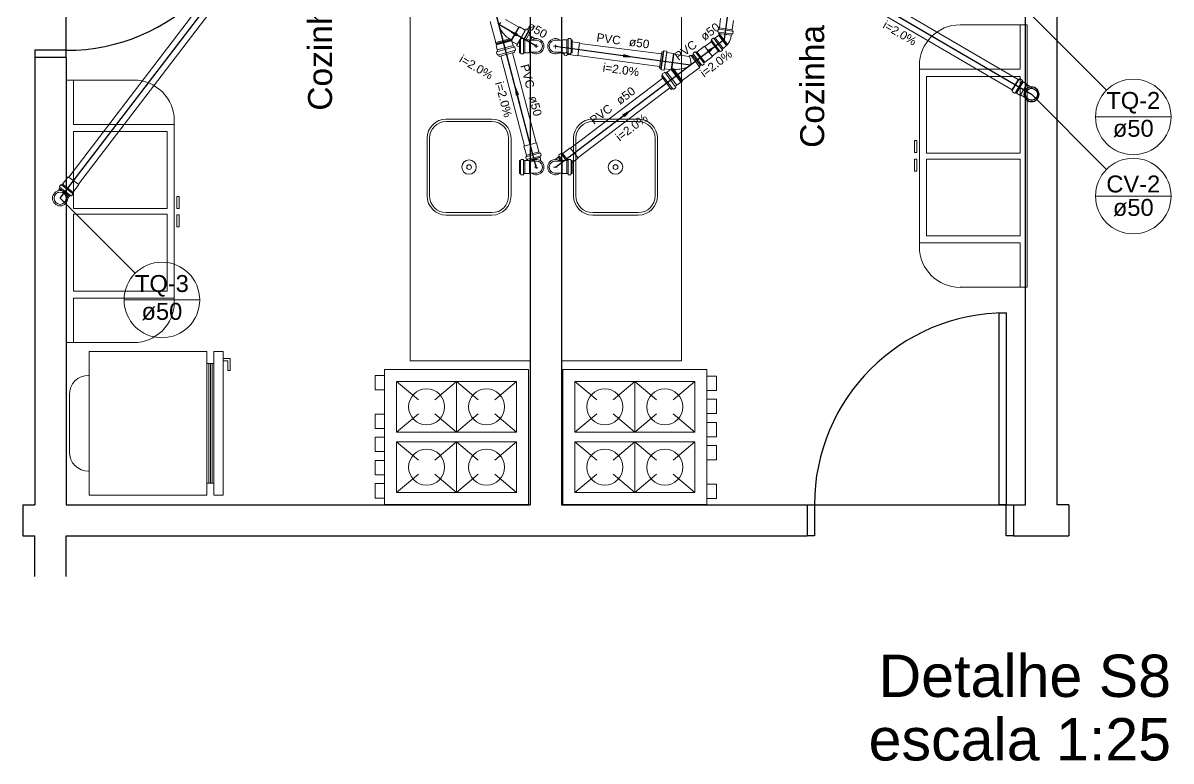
# Model space of a CAD drawing. Header units: inches. Extents: x -27 to 114, y -35 to 60.
# Drawn here: x 50.169 to 54.955, y -33.125 to -30.047 of the extents above; entities that cross this region are included whole.
import ezdxf

# ---------------------------------------------------------------- set-up
doc = ezdxf.new("R2010")
doc.units = ezdxf.units.IN
doc.header["$LTSCALE"] = 10
doc.header["$MEASUREMENT"] = 0
for name, color, linetype, lineweight in [('CV-Colunas', 6, 'Continuous', 30), ('CV-Indicação coluna', 5, 'Continuous', 20), ('CV-Seção tubo', 160, 'Continuous', 20), ('CV-Textos coluna', 7, 'Continuous', 20), ('CV-Tubos detalhe', 6, 'Continuous', 30), ('DI-Títulos', 7, 'Continuous', 30), ('Simbolos', 160, 'Continuous', 20), ('Simbolos_int', 5, 'Continuous', 5), ('TQ-Indicação coluna', 5, 'Continuous', 20), ('TQ-Sentido tubo', 8, 'Continuous', 20), ('TQ-Seção tubo', 160, 'Continuous', 20), ('TQ-Textos coluna', 7, 'Continuous', 20), ('TQ-Textos tubo', 7, 'Continuous', 20), ('TQ-Tubos detalhe', 6, 'Continuous', 30), ('xeixo', 3, 'Continuous', 20), ('xjanela-porta', 253, 'Continuous', 30), ('xmoveis', 253, 'Continuous', 20), ('xparede', 7, 'Continuous', 30), ('xpiso', 4, 'Continuous', 30), ('xtexto', 7, 'Continuous', 20)]:
    doc.layers.add(name, color=color, linetype=linetype, lineweight=lineweight)
doc.styles.add('Arial', font='arial.ttf')

# ---------------------------------------------------------------- blocks, each defined once
blk = doc.blocks.new('_Closed')
at = {"color": 0, "linetype": 'ByBlock', "lineweight": -2}
for p, q in [((-1, 0.166667), (0, 0)), ((-1, 0.166667), (-1, -0.166667)), ((0, 0), (-1, -0.166667)), ((0, 0), (-1, 0))]:
    blk.add_line(p, q, dxfattribs=at)

msp = doc.modelspace()

# ---------------------------------------------------------------- linework, layer by layer
at = {"layer": 'CV-Colunas', "linetype": 'Continuous'}
msp.add_circle((54.3736, -30.3446), 0.025, dxfattribs=at)
at = {"layer": 'CV-Indicação coluna'}
for p, q in [((54.3736, -30.3446), (54.6865, -30.6575)), ((54.6404, -30.7688), (54.9554, -30.7688))]:
    msp.add_line(p, q, dxfattribs=at)
msp.add_circle((54.7979, -30.7688), 0.1575, dxfattribs=at)
at = {"layer": 'CV-Seção tubo'}
for p, q in [((53.2323, -29.6473), (54.3176, -30.2828)), ((53.207, -29.6904), (54.2924, -30.326))]:
    msp.add_line(p, q, dxfattribs=at)
at = {"layer": 'CV-Tubos detalhe'}
msp.add_line((52.1154, -29.0222), (54.3736, -30.3446), dxfattribs=at)
at = {"layer": 'Simbolos'}
for p, q in [((52.1406, -30.1285), (52.1168, -30.0402)), ((52.2356, -30.0639), (52.181, -30.0325)), ((53.0721, -30.0676), (53.0774, -30.0289)), ((53.1261, -30.075), (53.1314, -30.0364)), ((52.2389, -30.063), (52.2054, -30.1212)), ((52.2389, -30.063), (52.2356, -30.0639)), ((52.2622, -30.0764), (52.2389, -30.063)), ((52.2411, -30.1168), (52.2659, -30.0736)), ((52.2576, -30.1168), (52.2763, -30.0845)), ((52.2658, -30.0734), (52.2639, -30.076)), ((52.265, -30.1168), (52.2818, -30.0877)), ((52.277, -30.0784), (52.2675, -30.0729)), ((52.2774, -30.0799), (52.2766, -30.0837)), ((52.2818, -30.0877), (52.277, -30.0851)), ((52.2919, -30.1048), (52.277, -30.0961)), ((52.3048, -30.1125), (52.2919, -30.1048)), ((53.0545, -30.1096), (53.0681, -30.0993)), ((53.0654, -30.0828), (53.0666, -30.0741)), ((53.066, -30.0839), (53.0689, -30.0851)), ((53.0675, -30.0733), (53.0703, -30.0734)), ((53.0681, -30.0993), (53.0686, -30.0996)), ((53.0689, -30.0904), (53.0695, -30.0861)), ((53.1229, -30.0978), (53.0689, -30.0904)), ((53.0698, -30.0987), (53.0709, -30.0906)), ((53.0714, -30.0725), (53.0721, -30.0678)), ((53.0721, -30.0678), (53.0721, -30.0676)), ((53.1194, -30.11), (53.121, -30.0975)), ((53.1229, -30.0978), (53.1235, -30.0936)), ((53.1275, -30.0924), (53.1244, -30.0927)), ((53.1254, -30.08), (53.126, -30.0753)), ((53.126, -30.0753), (53.1261, -30.075)), ((53.1289, -30.0817), (53.1262, -30.0811)), ((53.1283, -30.0915), (53.1295, -30.0828)), ((52.1406, -30.1285), (52.1389, -30.129)), ((52.1399, -30.1326), (52.1389, -30.129)), ((52.1416, -30.1324), (52.1399, -30.1326)), ((52.1409, -30.1383), (52.1425, -30.1355)), ((52.1463, -30.1586), (52.1409, -30.1383)), ((52.1425, -30.1355), (52.1416, -30.1324)), ((52.2027, -30.116), (52.1985, -30.113)), ((52.212, -30.1409), (52.2082, -30.1267)), ((52.2281, -30.1355), (52.2098, -30.1252)), ((52.2123, -30.1411), (52.212, -30.1409)), ((52.2138, -30.1466), (52.2123, -30.1411)), ((52.2183, -30.147), (52.2151, -30.1476)), ((52.2227, -30.1585), (52.2198, -30.1479)), ((52.2271, -30.1402), (52.2286, -30.1372)), ((52.2276, -30.1403), (52.2386, -30.1212)), ((52.2371, -30.1472), (52.2278, -30.1419)), ((52.2386, -30.1168), (52.2386, -30.1713)), ((52.2386, -30.1168), (52.2429, -30.1168)), ((52.2446, -30.1131), (52.2439, -30.1161)), ((52.2456, -30.1123), (52.2543, -30.1123)), ((52.2553, -30.1131), (52.2556, -30.1158)), ((52.2566, -30.1168), (52.2614, -30.1168)), ((52.2614, -30.1168), (52.2616, -30.1168)), ((52.2616, -30.1168), (52.2783, -30.1168)), ((52.2642, -30.1181), (52.2642, -30.1181)), ((52.2783, -30.1168), (52.2801, -30.1188)), ((52.2801, -30.1188), (52.3054, -30.1188)), ((52.4171, -30.1188), (52.3918, -30.1188)), ((52.4189, -30.1168), (52.4171, -30.1188)), ((52.4356, -30.1168), (52.4189, -30.1168)), ((52.4359, -30.1168), (52.4356, -30.1168)), ((52.4406, -30.1168), (52.4359, -30.1168)), ((52.4418, -30.1131), (52.4416, -30.1158)), ((52.4516, -30.1123), (52.4428, -30.1123)), ((52.4526, -30.1131), (52.4533, -30.1161)), ((52.4586, -30.1168), (52.4543, -30.1168)), ((52.4586, -30.1713), (52.4586, -30.1168)), ((52.4586, -30.1262), (52.4891, -30.1304)), ((52.979, -30.1668), (53.0101, -30.1433)), ((53.0364, -30.1233), (53.0398, -30.1208)), ((53.0693, -30.1668), (53.0364, -30.1233)), ((53.0389, -30.1167), (53.0401, -30.1196)), ((53.0393, -30.1155), (53.0462, -30.1102)), ((53.0475, -30.1102), (53.0494, -30.1123)), ((53.0508, -30.1125), (53.0545, -30.1096)), ((53.0837, -30.1559), (53.0874, -30.153)), ((53.0874, -30.153), (53.101, -30.1428)), ((53.101, -30.1428), (53.1012, -30.1401)), ((53.1012, -30.1401), (53.1032, -30.1386)), ((53.1032, -30.1386), (53.1043, -30.1397)), ((53.1043, -30.1397), (53.1065, -30.138)), ((53.1058, -30.1367), (53.1065, -30.138)), ((52.1459, -30.1791), (52.143, -30.1685)), ((52.1439, -30.167), (52.147, -30.1659)), ((52.1461, -30.1589), (52.1463, -30.1586)), ((52.1476, -30.1644), (52.1461, -30.1589)), ((52.1472, -30.1801), (52.1511, -30.1801)), ((52.1535, -30.1864), (52.1521, -30.1811)), ((52.1535, -30.1864), (52.2197, -30.1686)), ((52.2197, -30.1686), (52.2183, -30.1633)), ((52.222, -30.16), (52.2187, -30.1619)), ((52.2386, -30.1713), (52.2429, -30.1713)), ((52.2446, -30.1751), (52.2439, -30.1721)), ((52.2456, -30.1758), (52.2544, -30.1758)), ((52.2553, -30.1751), (52.2556, -30.1723)), ((52.2566, -30.1713), (52.2613, -30.1713)), ((52.2613, -30.1713), (52.2616, -30.1713)), ((52.2616, -30.1713), (52.2783, -30.1713)), ((52.2783, -30.1713), (52.2801, -30.1693)), ((52.2801, -30.1693), (52.3054, -30.1693)), ((52.4043, -30.1717), (52.4191, -30.174)), ((52.4189, -30.1713), (52.4171, -30.1693)), ((52.4356, -30.1713), (52.4189, -30.1713)), ((52.4203, -30.1759), (52.4209, -30.1713)), ((52.4203, -30.1759), (52.4245, -30.1765)), ((52.4257, -30.1805), (52.4254, -30.1774)), ((52.4266, -30.1813), (52.4353, -30.1825)), ((52.4359, -30.1713), (52.4356, -30.1713)), ((52.4406, -30.1713), (52.4359, -30.1713)), ((52.4364, -30.1819), (52.437, -30.1792)), ((52.4381, -30.1784), (52.4428, -30.179)), ((52.4419, -30.1751), (52.4416, -30.1723)), ((52.4428, -30.179), (52.4431, -30.1791)), ((52.4516, -30.1758), (52.4429, -30.1758)), ((52.4431, -30.1791), (52.4817, -30.1844)), ((52.4526, -30.1751), (52.4534, -30.1721)), ((52.4586, -30.1713), (52.4543, -30.1713)), ((52.8219, -30.2351), (52.8317, -30.1674)), ((52.8282, -30.236), (52.838, -30.1683)), ((52.8317, -30.1674), (52.8371, -30.1683)), ((52.84, -30.164), (52.8383, -30.1675)), ((52.8412, -30.1631), (52.8521, -30.1646)), ((52.8416, -30.2423), (52.8529, -30.1662)), ((52.8531, -30.1661), (52.853, -30.1692)), ((52.8541, -30.1707), (52.8806, -30.1745)), ((52.8806, -30.1745), (52.8709, -30.241)), ((52.8806, -30.1745), (52.8827, -30.1773)), ((52.8827, -30.1773), (52.945, -30.1865)), ((52.9463, -30.1861), (52.9527, -30.1813)), ((52.9907, -30.2322), (52.9527, -30.1813)), ((52.9606, -30.1807), (52.9553, -30.1847)), ((52.9606, -30.1807), (52.964, -30.1781)), ((52.9935, -30.2242), (52.9606, -30.1807)), ((52.9632, -30.1741), (52.9644, -30.1769)), ((52.9635, -30.1729), (52.9705, -30.1676)), ((52.9717, -30.1676), (52.9736, -30.1696)), ((52.975, -30.1698), (52.9788, -30.167)), ((52.9788, -30.167), (52.979, -30.1668)), ((53.0119, -30.2103), (53.043, -30.1867)), ((53.0693, -30.1668), (53.0727, -30.1642)), ((53.0764, -30.1662), (53.074, -30.1642)), ((53.0776, -30.1661), (53.0846, -30.1609)), ((53.0849, -30.1597), (53.0835, -30.1573)), ((52.8219, -30.2351), (52.8272, -30.2359)), ((52.8286, -30.2407), (52.8283, -30.2369)), ((52.8297, -30.2418), (52.8406, -30.2434)), ((52.8421, -30.2425), (52.8428, -30.2392)), ((52.8442, -30.2382), (52.865, -30.2414)), ((52.8535, -30.2524), (52.8654, -30.2436)), ((52.8763, -30.2386), (52.8814, -30.2388)), ((52.9173, -30.2869), (52.9907, -30.2322)), ((52.9935, -30.2242), (52.9878, -30.2284)), ((52.9935, -30.2242), (52.9969, -30.2216)), ((53.0006, -30.2235), (52.9982, -30.2216)), ((53.0018, -30.2235), (53.0088, -30.2182)), ((53.0092, -30.217), (53.0077, -30.2147)), ((53.0079, -30.2133), (53.0117, -30.2104)), ((53.0117, -30.2104), (53.0119, -30.2103)), ((52.8303, -30.2694), (52.8347, -30.2661)), ((52.8712, -30.3243), (52.8303, -30.2694)), ((52.8339, -30.2611), (52.8353, -30.2647)), ((52.8343, -30.2596), (52.8431, -30.253)), ((52.8448, -30.2533), (52.847, -30.2557)), ((52.8486, -30.2558), (52.8532, -30.2524)), ((52.8532, -30.2524), (52.8535, -30.2524)), ((52.8942, -30.3069), (52.911, -30.2944)), ((52.911, -30.2944), (52.9115, -30.2912)), ((52.9115, -30.2912), (52.9141, -30.2893)), ((52.9141, -30.2893), (52.9153, -30.2906)), ((52.9153, -30.2906), (52.9183, -30.2883)), ((52.9173, -30.2869), (52.9183, -30.2883)), ((54.2912, -30.3279), (54.3188, -30.2809)), ((54.3188, -30.2809), (54.3211, -30.2823)), ((54.3245, -30.2799), (54.3224, -30.2821)), ((54.3258, -30.2798), (54.3353, -30.2853)), ((54.3358, -30.2865), (54.3346, -30.289)), ((54.3349, -30.2904), (54.3384, -30.2924)), ((54.3384, -30.2924), (54.3386, -30.2925)), ((54.3386, -30.2925), (54.3531, -30.301)), ((52.8712, -30.3243), (52.8757, -30.321)), ((52.8802, -30.3233), (52.8771, -30.3209)), ((52.8818, -30.3233), (52.8906, -30.3168)), ((52.8908, -30.315), (52.8891, -30.3123)), ((52.8895, -30.3107), (52.8941, -30.3073)), ((52.8941, -30.3073), (52.8942, -30.3069)), ((54.2912, -30.3279), (54.2936, -30.3293)), ((54.2932, -30.3334), (54.2941, -30.3305)), ((54.2937, -30.3346), (54.3032, -30.3401)), ((54.3044, -30.34), (54.306, -30.3377)), ((54.3074, -30.3374), (54.3109, -30.3394)), ((54.3109, -30.3394), (54.3111, -30.3395)), ((54.3111, -30.3395), (54.3255, -30.348)), ((54.3255, -30.348), (54.3283, -30.3473)), ((54.3442, -30.3566), (54.3283, -30.3473)), ((54.3531, -30.301), (54.3538, -30.3037)), ((54.3698, -30.3131), (54.3538, -30.3037)), ((52.2674, -30.5982), (52.2575, -30.5604)), ((52.3201, -30.5844), (52.3103, -30.5466)), ((52.3202, -30.5846), (52.3201, -30.5844)), ((52.3214, -30.5892), (52.3202, -30.5846)), ((52.419, -30.5909), (52.4501, -30.5674)), ((52.2386, -30.6208), (52.2386, -30.6753)), ((52.2386, -30.6208), (52.2429, -30.6208)), ((52.2446, -30.6171), (52.2439, -30.6201)), ((52.2456, -30.6163), (52.2544, -30.6163)), ((52.2554, -30.6171), (52.2556, -30.6198)), ((52.2566, -30.6208), (52.2614, -30.6208)), ((52.2614, -30.6208), (52.2616, -30.6208)), ((52.2616, -30.6208), (52.2784, -30.6208)), ((52.2671, -30.6148), (52.2649, -30.6063)), ((52.2654, -30.6052), (52.2679, -30.6042)), ((52.2675, -30.5984), (52.2674, -30.5982)), ((52.2687, -30.603), (52.2675, -30.5984)), ((52.2681, -30.6156), (52.2712, -30.6155)), ((52.2732, -30.6204), (52.2721, -30.6163)), ((52.3259, -30.6066), (52.2732, -30.6204)), ((52.2784, -30.6208), (52.2801, -30.6228)), ((52.2801, -30.6228), (52.3054, -30.6228)), ((52.3253, -30.5895), (52.3226, -30.5899)), ((52.3245, -30.6084), (52.3245, -30.607)), ((52.3282, -30.623), (52.3245, -30.6084)), ((52.3259, -30.6066), (52.3249, -30.6025)), ((52.3281, -30.5999), (52.3253, -30.6014)), ((52.3285, -30.5987), (52.3263, -30.5903)), ((52.4171, -30.6228), (52.3919, -30.6228)), ((52.4006, -30.6048), (52.404, -30.6022)), ((52.4031, -30.5982), (52.4044, -30.601)), ((52.4035, -30.597), (52.4105, -30.5917)), ((52.4117, -30.5917), (52.4136, -30.5937)), ((52.415, -30.5939), (52.4188, -30.5911)), ((52.4189, -30.6208), (52.4171, -30.6228)), ((52.4188, -30.5911), (52.419, -30.5909)), ((52.4356, -30.6208), (52.4189, -30.6208)), ((52.4358, -30.6208), (52.4356, -30.6208)), ((52.4406, -30.6208), (52.4358, -30.6208)), ((52.4419, -30.6171), (52.4416, -30.6198)), ((52.4516, -30.6163), (52.4428, -30.6163)), ((52.4526, -30.6171), (52.4534, -30.6201)), ((52.4586, -30.6208), (52.4543, -30.6208)), ((52.4586, -30.6292), (52.483, -30.6108)), ((52.4586, -30.6208), (52.4586, -30.6753)), ((52.2386, -30.6753), (52.2429, -30.6753)), ((52.2446, -30.6791), (52.2439, -30.6761)), ((52.2456, -30.6798), (52.2544, -30.6798)), ((52.2554, -30.6791), (52.2556, -30.6763)), ((52.2566, -30.6753), (52.2614, -30.6753)), ((52.2614, -30.6753), (52.2616, -30.6753)), ((52.2616, -30.6753), (52.2783, -30.6753)), ((52.2783, -30.6753), (52.2801, -30.6733)), ((52.2801, -30.6733), (52.3054, -30.6733)), ((52.4171, -30.6733), (52.3919, -30.6733)), ((52.4188, -30.6753), (52.4171, -30.6733)), ((52.4356, -30.6753), (52.4188, -30.6753)), ((52.4359, -30.6753), (52.4356, -30.6753)), ((52.4406, -30.6753), (52.4359, -30.6753)), ((52.4418, -30.6791), (52.4416, -30.6763)), ((52.4516, -30.6798), (52.4429, -30.6798)), ((52.4526, -30.6791), (52.4533, -30.6761)), ((52.4586, -30.6753), (52.4544, -30.6753)), ((50.3207, -30.729), (50.3261, -30.7221)), ((50.3207, -30.7303), (50.3227, -30.7327)), ((50.3273, -30.7217), (50.3296, -30.7232)), ((50.331, -30.723), (50.3339, -30.7192)), ((50.3339, -30.7192), (50.334, -30.719)), ((50.334, -30.719), (50.3577, -30.688)), ((50.3773, -30.7521), (50.401, -30.7211)), ((50.3219, -30.7387), (50.3153, -30.7474)), ((50.3201, -30.7373), (50.3227, -30.7339)), ((50.3634, -30.7704), (50.3201, -30.7373)), ((50.362, -30.7693), (50.3554, -30.778)), ((50.3634, -30.7704), (50.366, -30.767)), ((50.37, -30.7679), (50.3672, -30.7667)), ((50.3712, -30.7676), (50.3765, -30.7606)), ((50.3743, -30.7561), (50.3772, -30.7523)), ((50.3765, -30.7594), (50.3745, -30.7575))]:
    msp.add_line(p, q, dxfattribs=at)
msp.add_circle((54.3736, -30.3446), 0.0318, dxfattribs=at)
for centre, radius, start, end in [((52.1632, -30.0567), 0.00913, 158.055, 192.961), ((52.2161, -30.0445), 0.0634, 192.961, 212.532), ((52.2302, -30.1018), 0.0896, 141.195, 147.194), ((52.2787, -30.0047), 0.1375, 212.532, 222.425), ((52.3648, -29.8927), 0.2777, 227.535, 232.671), ((52.263, -30.0754), 0.00125, 240.043, 325.043), ((52.2668, -30.0742), 0.00125, 60.0428, 145.043), ((52.2777, -30.0839), 0.00125, 165.043, 240.043), ((52.2763, -30.0796), 0.00125, 345.043, 60.0423), ((53.0664, -30.0829), 0.001, 172.147, 247.148), ((53.0676, -30.0743), 0.001, 87.1475, 172.147), ((53.0687, -30.0985), 0.001, 262.147, 352.147), ((53.0685, -30.086), 0.001, 352.147, 67.1475), ((53.0704, -30.0724), 0.001, 267.147, 352.147), ((53.1245, -30.0937), 0.001, 97.1475, 172.147), ((53.1264, -30.0801), 0.001, 172.147, 257.147), ((53.1274, -30.0913), 0.001, 277.147, 352.147), ((53.1286, -30.0827), 0.001, 352.147, 77.1475), ((52.3648, -29.8927), 0.2777, 233.721, 234.493), ((52.3696, -29.981), 0.216, 219.633, 221.865), ((52.2094, -30.1263), 0.00125, 60.0423, 195.043), ((52.215, -30.1463), 0.00125, 195.043, 280.043), ((52.2186, -30.1482), 0.00125, 15.0427, 100.043), ((52.2283, -30.1409), 0.00125, 155.043, 240.042), ((52.2274, -30.1368), 0.00125, 335.043, 60.0428), ((52.2429, -30.1158), 0.001, 270.0005, 345.0005), ((52.2456, -30.1133), 0.001, 90.0005, 165.0005), ((52.2543, -30.1133), 0.001, 5.0009, 90.0005), ((52.2566, -30.1158), 0.001, 185.0005, 270.0005), ((52.3086, -30.1441), 0.0255, 262.8275, 97.1745), ((52.3886, -30.1441), 0.0255, 82.8273, 277.1743), ((52.4406, -30.1158), 0.001, 270.0003, 355.0005), ((52.4428, -30.1133), 0.001, 90.0003, 175.0003), ((52.4516, -30.1133), 0.001, 15.0005, 90.0003), ((52.4543, -30.1158), 0.001, 195.0003, 270.0003), ((53.0399, -30.1163), 0.001, 127.147, 202.147), ((53.0392, -30.12), 0.001, 307.147, 22.1475), ((53.0468, -30.111), 0.001, 42.1475, 127.147), ((53.0501, -30.1117), 0.001, 222.147, 307.147), ((53.0843, -30.1567), 0.001, 127.147, 212.147), ((53.0726, -30.1032), 0.0473, 314.75, 351.703), ((52.1442, -30.1682), 0.00125, 110.043, 195.043), ((52.1471, -30.1788), 0.00125, 195.043, 270.043), ((52.1464, -30.1647), 0.00125, 290.043, 15.0427), ((52.1509, -30.1814), 0.00125, 15.0427, 90.0425), ((52.2195, -30.163), 0.00125, 120.043, 195.043), ((52.2215, -30.1588), 0.00125, 300.043, 15.0427), ((52.2429, -30.1723), 0.001, 15.0009, 90.0005), ((52.2456, -30.1748), 0.001, 195.0005, 270.0005), ((52.2544, -30.1748), 0.001, 270.0005, 355.0009), ((52.2566, -30.1723), 0.001, 90.0005, 175.0005), ((52.4244, -30.1775), 0.001, 7.1622, 82.1622), ((52.4267, -30.1804), 0.001, 187.162, 262.162), ((52.4354, -30.1816), 0.001, 262.162, 347.162), ((52.438, -30.1794), 0.001, 82.1622, 167.162), ((52.4406, -30.1723), 0.001, 5.0005, 90.0003), ((52.4428, -30.1748), 0.001, 185.0003, 270.0003), ((52.4516, -30.1748), 0.001, 270.0003, 345.0005), ((52.4544, -30.1723), 0.001, 90.0003, 165.0003), ((52.8373, -30.1669), 0.00125, 261.683, 336.683), ((52.841, -30.1645), 0.00125, 81.6829, 156.683), ((52.8519, -30.166), 0.00125, 356.683, 81.6829), ((52.8541, -30.1694), 0.00125, 176.683, 261.683), ((52.9453, -30.1847), 0.00187, 261.683, 306.683), ((52.9206, -30.204), 0.0315, 15.1238, 34.8738), ((52.8979, -30.2103), 0.0551, 0.5308, 15.1238), ((52.9641, -30.1737), 0.001, 127.136, 202.136), ((52.9634, -30.1773), 0.001, 307.136, 22.1357), ((52.9711, -30.1684), 0.001, 42.1357, 127.136), ((52.9744, -30.169), 0.001, 222.136, 307.136), ((53.0733, -30.165), 0.001, 52.1475, 127.147), ((53.077, -30.1653), 0.001, 232.147, 307.147), ((53.084, -30.1601), 0.001, 307.147, 32.1475), ((52.8268, -30.2371), 0.00125, 6.6828, 81.6829), ((52.8299, -30.2407), 0.00125, 186.683, 261.683), ((52.8407, -30.2423), 0.00125, 261.683, 346.683), ((52.844, -30.2396), 0.00125, 81.6829, 166.683), ((52.8646, -30.2426), 0.00125, 306.683, 81.6829), ((52.8288, -30.0292), 0.216, 279.861, 282.092), ((52.8873, -29.9629), 0.2777, 267.232, 268.005), ((52.8873, -29.9629), 0.2777, 269.055, 274.191), ((52.8856, -30.1042), 0.1375, 279.3, 289.194), ((52.91, -30.1742), 0.0634, 289.194, 308.765), ((52.944, -30.2165), 0.00913, 308.765, 343.671), ((52.8634, -30.2104), 0.0896, 354.532, 0.5308), ((52.9975, -30.2224), 0.001, 52.1357, 127.136), ((53.0012, -30.2227), 0.001, 232.136, 307.136), ((53.0085, -30.2141), 0.001, 127.136, 212.136), ((53.0082, -30.2174), 0.001, 307.136, 32.1357), ((52.835, -30.2606), 0.00125, 126.683, 201.683), ((52.834, -30.2651), 0.00125, 306.683, 21.6828), ((52.8438, -30.254), 0.00125, 41.6828, 126.683), ((52.8478, -30.2548), 0.00125, 221.683, 306.683), ((54.3216, -30.2814), 0.001, 239.6483, 314.6483), ((54.3253, -30.2806), 0.001, 59.6483, 134.6483), ((54.3355, -30.2895), 0.001, 154.6483, 239.6483), ((54.3348, -30.2862), 0.001, 334.6483, 59.6483), ((52.8764, -30.322), 0.00125, 51.6828, 126.683), ((52.881, -30.3223), 0.00125, 231.683, 306.683), ((52.8902, -30.3117), 0.00125, 126.683, 211.683), ((52.8898, -30.3158), 0.00125, 306.683, 31.6828), ((54.2942, -30.3337), 0.001, 164.6483, 239.6483), ((54.2931, -30.3302), 0.001, 344.6483, 59.6483), ((54.3037, -30.3393), 0.001, 239.6483, 324.6483), ((54.3069, -30.3383), 0.001, 59.6483, 144.6483), ((52.2429, -30.6198), 0.001, 269.9972, 344.9972), ((52.2456, -30.6173), 0.001, 89.9972, 164.997), ((52.2544, -30.6173), 0.001, 4.9972, 89.9972), ((52.2566, -30.6198), 0.001, 184.997, 269.9972), ((52.2658, -30.6061), 0.001, 109.653, 194.653), ((52.2681, -30.6145), 0.001, 194.653, 269.653), ((52.2677, -30.6033), 0.001, 289.653, 14.6528), ((52.2712, -30.6166), 0.001, 14.6528, 89.6528), ((52.3086, -30.6481), 0.0255, 262.8232, 97.1702), ((52.3224, -30.589), 0.001, 194.653, 279.653), ((52.3258, -30.6023), 0.001, 119.653, 194.653), ((52.3253, -30.5905), 0.001, 14.6528, 99.6528), ((52.3276, -30.599), 0.001, 299.653, 14.6528), ((52.3886, -30.6481), 0.0255, 82.8261, 277.173), ((52.4041, -30.5978), 0.001, 127.136, 202.136), ((52.4034, -30.6014), 0.001, 307.136, 22.1357), ((52.4111, -30.5925), 0.001, 42.1357, 127.136), ((52.4144, -30.5931), 0.001, 222.136, 307.136), ((52.4406, -30.6198), 0.001, 270, 355), ((52.4429, -30.6173), 0.001, 89.9997, 175), ((52.4516, -30.6173), 0.001, 14.9998, 89.9997), ((52.4544, -30.6198), 0.001, 195, 270), ((52.2428, -30.6763), 0.001, 14.9972, 89.9972), ((52.2456, -30.6788), 0.001, 194.997, 269.9972), ((52.2544, -30.6788), 0.001, 269.9972, 354.9972), ((52.2566, -30.6763), 0.001, 89.9972, 174.997), ((52.4406, -30.6763), 0.001, 5, 89.9997), ((52.4428, -30.6788), 0.001, 185, 270), ((52.4516, -30.6788), 0.001, 270, 345), ((52.4544, -30.6763), 0.001, 89.9997, 165), ((50.3215, -30.7296), 0.001, 142.623, 217.623), ((50.3269, -30.7227), 0.001, 57.6235, 142.623), ((50.3302, -30.7224), 0.001, 237.623, 322.624), ((50.3219, -30.7333), 0.001, 322.624, 37.6235), ((50.3668, -30.7676), 0.001, 67.6235, 142.623), ((50.3704, -30.767), 0.001, 247.623, 322.624), ((50.3751, -30.7567), 0.001, 142.623, 227.624), ((50.3757, -30.76), 0.001, 322.624, 47.6235)]:
    msp.add_arc(centre, radius, start, end, dxfattribs=at)
at = {"layer": 'Simbolos_int'}
for p, q in [((52.2038, -30.119), (52.2356, -30.0639)), ((52.2403, -30.1168), (52.2631, -30.0769)), ((52.2556, -30.1156), (52.2763, -30.0796)), ((52.2836, -30.1188), (52.2919, -30.1048)), ((53.1236, -30.0929), (53.0696, -30.0854)), ((53.1012, -30.1401), (53.0698, -30.0987)), ((53.1032, -30.1386), (53.0701, -30.095)), ((53.1058, -30.1367), (53.0709, -30.0906)), ((53.0709, -30.0906), (53.121, -30.0975)), ((53.1253, -30.0807), (53.0713, -30.0733)), ((53.126, -30.0753), (53.0721, -30.0678)), ((52.1389, -30.129), (52.1988, -30.1129)), ((52.1399, -30.1326), (52.2026, -30.1157)), ((52.2053, -30.121), (52.1409, -30.1383)), ((52.2038, -30.119), (52.1425, -30.1355)), ((52.212, -30.1409), (52.1463, -30.1586)), ((52.148, -30.1656), (52.2141, -30.1479)), ((52.2291, -30.1363), (52.2386, -30.1198)), ((52.2436, -30.1168), (52.2436, -30.1713)), ((52.2559, -30.1168), (52.2559, -30.1713)), ((52.2613, -30.1713), (52.2614, -30.1168)), ((52.2801, -30.1693), (52.2801, -30.1188)), ((52.3086, -30.1441), (52.3013, -30.1441)), ((52.3086, -30.1441), (52.3086, -30.1351)), ((52.3086, -30.1441), (52.3086, -30.1503)), ((52.3086, -30.1441), (52.3161, -30.1441)), ((52.3886, -30.1441), (52.3811, -30.1441)), ((52.3886, -30.1441), (52.3886, -30.1378)), ((52.3886, -30.1441), (52.3886, -30.1531)), ((52.3886, -30.1441), (52.3959, -30.1441)), ((52.4171, -30.1188), (52.4171, -30.1693)), ((52.4359, -30.1168), (52.4359, -30.1713)), ((52.4414, -30.1713), (52.4414, -30.1168)), ((52.4536, -30.1713), (52.4536, -30.1168)), ((52.4817, -30.1844), (52.4891, -30.1304)), ((53.043, -30.1867), (53.0101, -30.1433)), ((53.0733, -30.1638), (53.0404, -30.1203)), ((53.0829, -30.1565), (53.05, -30.1131)), ((53.0874, -30.153), (53.0545, -30.1096)), ((52.1519, -30.1801), (52.218, -30.1623)), ((52.3918, -30.1694), (52.4171, -30.1693)), ((52.4195, -30.1713), (52.4191, -30.174)), ((52.4252, -30.1766), (52.426, -30.1713)), ((52.4374, -30.1783), (52.4383, -30.1713)), ((52.4428, -30.179), (52.4432, -30.1758)), ((52.8299, -30.2407), (52.841, -30.1645)), ((52.8429, -30.2382), (52.853, -30.1705)), ((52.8735, -30.2403), (52.8827, -30.1773)), ((52.9975, -30.2211), (52.9646, -30.1777)), ((53.0073, -30.2137), (52.9744, -30.1703)), ((53.0117, -30.2104), (52.9788, -30.167)), ((52.8711, -30.2409), (52.911, -30.2944)), ((52.8735, -30.2403), (52.9115, -30.2912)), ((52.9153, -30.2906), (52.8765, -30.2384)), ((52.9183, -30.2883), (52.8813, -30.2386)), ((52.8765, -30.3204), (52.8355, -30.2655)), ((52.8885, -30.3115), (52.8476, -30.2565)), ((52.8535, -30.2524), (52.8942, -30.3069)), ((54.2936, -30.3293), (54.3211, -30.2823)), ((54.3074, -30.3374), (54.3349, -30.2904)), ((54.3111, -30.3395), (54.3386, -30.2925)), ((54.3283, -30.3473), (54.3538, -30.3037)), ((52.3103, -30.5466), (52.2575, -30.5604)), ((52.3202, -30.5846), (52.2675, -30.5984)), ((52.483, -30.6108), (52.4501, -30.5674)), ((52.2436, -30.6208), (52.2436, -30.6753)), ((52.2559, -30.6208), (52.2559, -30.6753)), ((52.2614, -30.6753), (52.2614, -30.6208)), ((52.3216, -30.5899), (52.2689, -30.6037)), ((52.3247, -30.6018), (52.272, -30.6156)), ((52.2774, -30.6208), (52.3245, -30.6084)), ((52.2801, -30.6733), (52.2801, -30.6228)), ((52.3887, -30.6163), (52.4006, -30.6071)), ((52.4143, -30.6228), (52.4006, -30.6048)), ((52.4006, -30.6071), (52.4017, -30.6062)), ((52.4125, -30.6228), (52.4006, -30.6071)), ((52.419, -30.6208), (52.4046, -30.6018)), ((52.4344, -30.6208), (52.4144, -30.5944)), ((52.4171, -30.6733), (52.4171, -30.6228)), ((52.4412, -30.6207), (52.4188, -30.5911)), ((52.4359, -30.6753), (52.4358, -30.6208)), ((52.4413, -30.6208), (52.4414, -30.6753)), ((52.4536, -30.6208), (52.4536, -30.6753)), ((52.3086, -30.6481), (52.3013, -30.6481)), ((52.3086, -30.6481), (52.3086, -30.6391)), ((52.3086, -30.6481), (52.3086, -30.6543)), ((52.3086, -30.6481), (52.3151, -30.6519)), ((52.3886, -30.6481), (52.3811, -30.6481)), ((52.3886, -30.6481), (52.3958, -30.6481)), ((50.3739, -30.7567), (50.3305, -30.7236)), ((50.3772, -30.7523), (50.3339, -30.7192)), ((50.401, -30.7211), (50.3577, -30.688)), ((50.3664, -30.7664), (50.3231, -30.7333))]:
    msp.add_line(p, q, dxfattribs=at)
msp.add_circle((54.3736, -30.3446), 0.0255, dxfattribs=at)
for centre, start, end in [((52.3086, -30.1441), 232.8615, 127.1405), ((52.3886, -30.1441), 52.8612, 307.1403), ((52.3086, -30.6481), 232.8572, 127.1363), ((52.3886, -30.6481), 52.8604, 307.139)]:
    msp.add_arc(centre, 0.0318, start, end, dxfattribs=at)
at = {"layer": 'TQ-Indicação coluna'}
for p, q in [((54.3736, -30.0146), (54.6865, -30.3275)), ((54.6404, -30.4388), (54.9554, -30.4388)), ((50.3236, -30.7781), (50.6365, -31.091)), ((50.5904, -31.2023), (50.9054, -31.2023))]:
    msp.add_line(p, q, dxfattribs=at)
for centre, radius in [((54.7979, -30.4388), 0.1575), ((50.3236, -30.7781), 0.0318), ((50.3236, -30.7781), 0.0255), ((50.7479, -31.2023), 0.1575)]:
    msp.add_circle(centre, radius, dxfattribs=at)
at = {"layer": 'TQ-Sentido tubo'}
for points in [[(52.2277, -30.0967), (52.2613, -30.1164)], [(52.6737, -30.1833), (52.6352, -30.178)], [(53.0253, -30.1659), (52.9943, -30.1894)], [(52.2299, -30.3471), (52.2397, -30.3847)], [(52.6731, -30.4327), (52.6421, -30.4561)]]:
    msp.add_lwpolyline(points, dxfattribs=at)
at = {"layer": 'TQ-Seção tubo'}
for p, q in [((50.3597, -30.6896), (53.331, -26.8001)), ((50.3995, -30.7199), (53.3939, -26.8001)), ((52.4888, -30.1326), (52.8305, -30.1754)), ((53.0114, -30.1451), (53.0378, -30.1251)), ((52.2597, -30.5599), (52.1615, -30.1843)), ((52.3081, -30.5472), (52.2098, -30.1713)), ((52.482, -30.1822), (52.8228, -30.2291)), ((53.0416, -30.1849), (53.0679, -30.165)), ((52.4514, -30.5692), (52.8364, -30.2776)), ((52.4816, -30.609), (52.8663, -30.3177))]:
    msp.add_line(p, q, dxfattribs=at)
at = {"layer": 'TQ-Tubos detalhe'}
for p, q in [((50.3236, -30.7781), (53.5916, -26.5001)), ((53.0931, -30.1146), (53.5916, -26.5001)), ((52.153, -30.053), (51.9551, -29.2961)), ((52.3086, -30.6481), (52.153, -30.053)), ((52.3086, -30.1441), (52.153, -30.053)), ((52.3886, -30.1441), (52.9518, -30.2216)), ((52.9518, -30.2216), (53.0931, -30.1146)), ((52.3886, -30.6481), (52.9518, -30.2216))]:
    msp.add_line(p, q, dxfattribs=at)
at = {"layer": 'xeixo'}
for p, q in [((50.3236, -30.7776), (53.5916, -26.5001)), ((53.5916, -26.5001), (53.0931, -30.1146)), ((54.3736, -30.3446), (52.1151, -29.0221)), ((51.9551, -29.2961), (52.3086, -30.6481)), ((52.1531, -30.0531), (52.3086, -30.1441)), ((52.3886, -30.6481), (53.0931, -30.1146)), ((52.3886, -30.1441), (52.9516, -30.2216))]:
    msp.add_line(p, q, dxfattribs=at)
at = {"layer": 'xeixo', "color": 6}
msp.add_circle((54.3736, -30.3446), 0.0305, dxfattribs=at)
at = {"layer": 'xjanela-porta'}
msp.add_line((50.3486, -30.1911), (50.3486, -30.1611), dxfattribs=at)
for points in [[(50.3486, -30.1911), (50.3486, -30.1611), (50.2186, -30.1611), (50.2186, -30.1911)], [(53.4386, -32.0561), (53.4686, -32.0561), (53.4686, -32.1861), (53.4386, -32.1861)], [(54.2986, -32.1861), (54.2686, -32.1861), (54.2686, -32.0561), (54.2986, -32.0561)]]:
    msp.add_lwpolyline(points, dxfattribs=at)
msp.add_lwpolyline([(54.2686, -32.0561), (54.2386, -32.0561), (54.2386, -31.2561), (54.2686, -31.2561), (54.2686, -32.0561), (54.2686, -32.0561)], close=True, dxfattribs=at)
for centre, start, end in [((50.3486, -29.3611), 270, 0), ((54.2686, -32.0561), 90, 180)]:
    msp.add_arc(centre, 0.8, start, end, dxfattribs=at)
at = {"layer": 'xmoveis'}
for p, q in [((51.7836, -31.4561), (51.7836, -29.7226)), ((52.9136, -31.4561), (52.9136, -29.7226)), ((54.3261, -30.0546), (54.0761, -30.0546)), ((54.3561, -30.0546), (54.3261, -30.0546)), ((54.3261, -30.0546), (54.3261, -30.2396)), ((54.3561, -30.0546), (54.3561, -31.1491)), ((53.9061, -30.2396), (53.9061, -30.2246)), ((53.9061, -30.9646), (53.9061, -30.2396)), ((53.9061, -30.2396), (54.3261, -30.2396)), ((50.3496, -31.3796), (50.3496, -30.2851)), ((50.3796, -30.2851), (50.3496, -30.2851)), ((50.3796, -30.2851), (50.3796, -30.4701)), ((50.3796, -30.2851), (50.6296, -30.2851)), ((53.9361, -30.2696), (54.3261, -30.2696)), ((53.9361, -30.2696), (53.9361, -30.5896)), ((54.3261, -30.5896), (54.3261, -30.2696)), ((50.7996, -30.4701), (50.3796, -30.4701)), ((50.7996, -30.4701), (50.7996, -30.4551)), ((50.7996, -30.4701), (50.7996, -31.1946)), ((52.1236, -30.4481), (51.9336, -30.4481)), ((52.1236, -30.4581), (51.9336, -30.4581)), ((52.7341, -30.4481), (52.5441, -30.4481)), ((52.7341, -30.4581), (52.5441, -30.4581)), ((50.7696, -30.5001), (50.3796, -30.5001)), ((50.3796, -30.5001), (50.3796, -30.8201)), ((50.7696, -30.8201), (50.7696, -30.5001)), ((51.8536, -30.5281), (51.8536, -30.7681)), ((51.8636, -30.5281), (51.8636, -30.7681)), ((52.1936, -30.7681), (52.1936, -30.5281)), ((52.2036, -30.7681), (52.2036, -30.5281)), ((52.4641, -30.5281), (52.4641, -30.7681)), ((52.4741, -30.5281), (52.4741, -30.7681)), ((52.8041, -30.7681), (52.8041, -30.5281)), ((52.8141, -30.7681), (52.8141, -30.5281)), ((53.9361, -30.5896), (54.3261, -30.5896)), ((53.9361, -30.6146), (54.3261, -30.6146)), ((53.9361, -30.6146), (53.9361, -30.9341)), ((54.3261, -30.9341), (54.3261, -30.6146)), ((50.7696, -30.8201), (50.3796, -30.8201)), ((50.7696, -30.8446), (50.3796, -30.8446)), ((50.3796, -30.8446), (50.3796, -31.1651)), ((50.7696, -31.1651), (50.7696, -30.8446)), ((51.9336, -30.8381), (52.1236, -30.8381)), ((51.9336, -30.8481), (52.1236, -30.8481)), ((52.5441, -30.8381), (52.7341, -30.8381)), ((52.5441, -30.8481), (52.7341, -30.8481)), ((53.9061, -30.9646), (54.3261, -30.9646)), ((53.9061, -30.9646), (53.9061, -30.9796)), ((53.9361, -30.9341), (54.3261, -30.9341)), ((54.3261, -31.1491), (54.3261, -30.9646)), ((54.3261, -31.1491), (54.0761, -31.1491)), ((54.3261, -31.1491), (54.3561, -31.1491)), ((50.7696, -31.1651), (50.3796, -31.1651)), ((50.3796, -31.3796), (50.3796, -31.1946)), ((50.7996, -31.1946), (50.3796, -31.1946)), ((50.7996, -31.1946), (50.7996, -31.2101)), ((50.3496, -31.3796), (50.3796, -31.3796)), ((50.3796, -31.3796), (50.6296, -31.3796)), ((50.4451, -32.0166), (50.4451, -31.4166)), ((50.4451, -31.4166), (50.9351, -31.4166)), ((50.9351, -31.4166), (50.9351, -32.0166)), ((50.9651, -31.4166), (51.0031, -31.4166)), ((50.9651, -31.4166), (50.9651, -32.0166)), ((51.0031, -31.4166), (51.0031, -32.0166)), ((51.0031, -31.4466), (51.0331, -31.4466)), ((51.0331, -31.4466), (51.0331, -31.4966)), ((50.9351, -31.4666), (50.9651, -31.4666)), ((50.9431, -31.4666), (50.9431, -31.9666)), ((50.9501, -31.4666), (50.9501, -31.9666)), ((50.9571, -31.4666), (50.9571, -31.9666)), ((51.0231, -31.4566), (51.0031, -31.4566)), ((51.0231, -31.4966), (51.0231, -31.4566)), ((51.0331, -31.4966), (51.0231, -31.4966)), ((52.2766, -31.4921), (51.6766, -31.4921)), ((51.6766, -31.4921), (51.6766, -32.0556)), ((52.2836, -31.4561), (51.7836, -31.4561)), ((52.2766, -32.0556), (52.2766, -31.4921)), ((52.4136, -31.4561), (52.9136, -31.4561)), ((52.4196, -31.4921), (52.4196, -32.0556)), ((52.4196, -31.4921), (53.0196, -31.4921)), ((53.0196, -32.0556), (53.0196, -31.4921)), ((50.4421, -31.5166), (50.4451, -31.5166)), ((51.6366, -31.5171), (51.6366, -31.5771)), ((51.6766, -31.5171), (51.6366, -31.5171)), ((51.7266, -31.5421), (51.7266, -31.7536)), ((52.2266, -31.5421), (51.7266, -31.5421)), ((51.7266, -31.5421), (51.8171, -31.6186)), ((51.9766, -31.5421), (51.8861, -31.6186)), ((51.9766, -31.7536), (51.9766, -31.5421)), ((52.0671, -31.6186), (51.9766, -31.5421)), ((52.1361, -31.6186), (52.2266, -31.5421)), ((52.2266, -31.7536), (52.2266, -31.5421)), ((52.4696, -31.5421), (52.9696, -31.5421)), ((52.4696, -31.5421), (52.4696, -31.7536)), ((52.4696, -31.5421), (52.5606, -31.6186)), ((52.7196, -31.5421), (52.6291, -31.6186)), ((52.7196, -31.5421), (52.7196, -31.7536)), ((52.8106, -31.6186), (52.7196, -31.5421)), ((52.8791, -31.6186), (52.9696, -31.5421)), ((52.9696, -31.7536), (52.9696, -31.5421)), ((53.0196, -31.5196), (53.0596, -31.5196)), ((53.0596, -31.5796), (53.0596, -31.5196)), ((51.6766, -31.5771), (51.6366, -31.5771)), ((53.0196, -31.5796), (53.0596, -31.5796)), ((50.3621, -31.8366), (50.3621, -31.5966)), ((53.0196, -31.6161), (53.0596, -31.6161)), ((53.0596, -31.6761), (53.0596, -31.6161)), ((51.6766, -31.6781), (51.6366, -31.6781)), ((51.6366, -31.6781), (51.6366, -31.7381)), ((51.8171, -31.6771), (51.7266, -31.7536)), ((51.8861, -31.6771), (51.9766, -31.7536)), ((51.9766, -31.7536), (52.0671, -31.6771)), ((52.2266, -31.7536), (52.1361, -31.6771)), ((52.5606, -31.6771), (52.4696, -31.7536)), ((52.6291, -31.6771), (52.7196, -31.7536)), ((52.7196, -31.7536), (52.8106, -31.6771)), ((52.9696, -31.7536), (52.8791, -31.6771)), ((53.0196, -31.6761), (53.0596, -31.6761)), ((53.0196, -31.7131), (53.0596, -31.7131)), ((53.0596, -31.7731), (53.0596, -31.7131)), ((51.6766, -31.7381), (51.6366, -31.7381)), ((51.6366, -31.7746), (51.6366, -31.8346)), ((51.6766, -31.7746), (51.6366, -31.7746)), ((51.7266, -31.7536), (52.2266, -31.7536)), ((52.9696, -31.7536), (52.4696, -31.7536)), ((53.0196, -31.7731), (53.0596, -31.7731)), ((51.7266, -31.7936), (52.2266, -31.7936)), ((51.7266, -31.7936), (51.7266, -32.0056)), ((51.7266, -31.7936), (51.8171, -31.8706)), ((51.9766, -31.7936), (51.8861, -31.8706)), ((51.9766, -32.0056), (51.9766, -31.7936)), ((52.0671, -31.8706), (51.9766, -31.7936)), ((52.1361, -31.8706), (52.2266, -31.7936)), ((52.2266, -32.0056), (52.2266, -31.7936)), ((52.9696, -31.7936), (52.4696, -31.7936)), ((52.4696, -31.7936), (52.4696, -32.0056)), ((52.4696, -31.7936), (52.5606, -31.8706)), ((52.7196, -31.7936), (52.6291, -31.8706)), ((52.7196, -31.7936), (52.7196, -32.0056)), ((52.8106, -31.8706), (52.7196, -31.7936)), ((52.8791, -31.8706), (52.9696, -31.7936)), ((52.9696, -32.0056), (52.9696, -31.7936)), ((53.0196, -31.8096), (53.0596, -31.8096)), ((53.0596, -31.8696), (53.0596, -31.8096)), ((51.6766, -31.8346), (51.6366, -31.8346)), ((51.6366, -31.8711), (51.6366, -31.9311)), ((51.6766, -31.8711), (51.6366, -31.8711)), ((53.0196, -31.8696), (53.0596, -31.8696)), ((50.4451, -31.9166), (50.4421, -31.9166)), ((50.9651, -31.9666), (50.9351, -31.9666)), ((51.6766, -31.9311), (51.6366, -31.9311)), ((51.6766, -31.9681), (51.6366, -31.9681)), ((51.6366, -31.9681), (51.6366, -32.0281)), ((51.8171, -31.9291), (51.7266, -32.0056)), ((51.8861, -31.9291), (51.9766, -32.0056)), ((51.9766, -32.0056), (52.0671, -31.9291)), ((52.2266, -32.0056), (52.1361, -31.9291)), ((52.5606, -31.9286), (52.4696, -32.0056)), ((52.6291, -31.9286), (52.7196, -32.0056)), ((52.7196, -32.0056), (52.8106, -31.9286)), ((52.9696, -32.0056), (52.8791, -31.9286)), ((53.0196, -31.9706), (53.0596, -31.9706)), ((53.0596, -32.0306), (53.0596, -31.9706)), ((50.9351, -32.0166), (50.4451, -32.0166)), ((51.0031, -32.0166), (50.9651, -32.0166)), ((52.2266, -32.0056), (51.7266, -32.0056)), ((52.4696, -32.0056), (52.9696, -32.0056)), ((51.6766, -32.0281), (51.6366, -32.0281)), ((52.2766, -32.0556), (51.6766, -32.0556)), ((52.4196, -32.0556), (53.0196, -32.0556)), ((53.0196, -32.0306), (53.0596, -32.0306))]:
    msp.add_line(p, q, dxfattribs=at)
for points in [[(53.8961, -30.5371), (53.8861, -30.5371), (53.8861, -30.5871), (53.8961, -30.5871), (53.8961, -30.5371), (53.8961, -30.5371)], [(53.8961, -30.6146), (53.8861, -30.6146), (53.8861, -30.6646), (53.8961, -30.6646), (53.8961, -30.6146), (53.8961, -30.6146)], [(50.8096, -30.8201), (50.8196, -30.8201), (50.8196, -30.7701), (50.8096, -30.7701), (50.8096, -30.8201), (50.8096, -30.8201)], [(50.8096, -30.8976), (50.8196, -30.8976), (50.8196, -30.8476), (50.8096, -30.8476), (50.8096, -30.8976), (50.8096, -30.8976)]]:
    msp.add_lwpolyline(points, close=True, dxfattribs=at)
for centre, radius in [((52.0286, -30.6481), 0.03), ((52.6391, -30.6481), 0.03), ((52.0286, -30.6481), 0.01), ((52.6391, -30.6481), 0.01), ((51.8516, -31.6481), 0.075), ((52.1016, -31.6481), 0.075), ((52.5946, -31.6476), 0.075), ((52.8446, -31.6476), 0.075), ((51.8516, -31.8996), 0.075), ((52.1016, -31.8996), 0.075), ((52.5946, -31.8996), 0.075), ((52.8446, -31.8996), 0.075)]:
    msp.add_circle(centre, radius, dxfattribs=at)
for centre, radius, start, end in [((54.0761, -30.2246), 0.17, 90, 180), ((50.6296, -30.4551), 0.17, 0, 90), ((51.9336, -30.5281), 0.08, 90, 180), ((51.9336, -30.5281), 0.07, 90, 180), ((52.1236, -30.5281), 0.08, 0, 90), ((52.1236, -30.5281), 0.07, 0, 90), ((52.5441, -30.5281), 0.08, 90, 180), ((52.5441, -30.5281), 0.07, 90, 180), ((52.7341, -30.5281), 0.08, 0, 90), ((52.7341, -30.5281), 0.07, 0, 90), ((51.9336, -30.7681), 0.08, 180, 270), ((51.9336, -30.7681), 0.07, 180, 270), ((52.1236, -30.7681), 0.08, 270, 0), ((52.1236, -30.7681), 0.07, 270, 0), ((52.5441, -30.7681), 0.08, 180, 270), ((52.5441, -30.7681), 0.07, 180, 270), ((52.7341, -30.7681), 0.08, 270, 0), ((52.7341, -30.7681), 0.07, 270, 0), ((54.0761, -30.9796), 0.17, 180, 270), ((50.6296, -31.2101), 0.17, 270, 0), ((50.4421, -31.5966), 0.08, 90, 180), ((50.4421, -31.8366), 0.08, 180, 270)]:
    msp.add_arc(centre, radius, start, end, dxfattribs=at)
at = {"layer": 'xparede'}
for p, q in [((52.2836, -27.7511), (52.2836, -32.0561)), ((52.4136, -27.7511), (52.4136, -32.0561)), ((54.4786, -27.7511), (54.4786, -32.0561)), ((54.3486, -32.0561), (54.3486, -29.2811)), ((50.2186, -30.1911), (50.2186, -32.0561)), ((50.3486, -30.1911), (50.2186, -30.1911)), ((50.3486, -30.1911), (50.3486, -32.0561)), ((50.1686, -32.0561), (50.2186, -32.0561)), ((50.1686, -32.0561), (50.1686, -32.1861)), ((50.3486, -32.0561), (52.2836, -32.0561)), ((52.4136, -32.0561), (53.4386, -32.0561)), ((53.4386, -32.0561), (53.4386, -32.1861)), ((54.2986, -32.0561), (54.3486, -32.0561)), ((54.2986, -32.0561), (54.2986, -32.1861)), ((54.5286, -32.0561), (54.4786, -32.0561)), ((54.5286, -32.0561), (54.5286, -32.1861)), ((50.1686, -32.1861), (50.2186, -32.1861)), ((50.2186, -32.3561), (50.2186, -32.1861)), ((50.3486, -32.1861), (53.4386, -32.1861)), ((50.3486, -32.3561), (50.3486, -32.1861)), ((54.2986, -32.1861), (54.5286, -32.1861))]:
    msp.add_line(p, q, dxfattribs=at)
at = {"layer": 'xpiso'}
for p, q in [((50.3486, -30.1611), (50.3486, -29.2811)), ((53.4686, -32.0561), (54.2686, -32.0561))]:
    msp.add_line(p, q, dxfattribs=at)

# ---------------------------------------------------------------- block references
at = {"layer": 'TQ-Sentido tubo'}
for p, xscale, yscale, zscale, rotation in [((52.2004, -30.0807), 0.03170202377216633, 0.03170202377216633, 0.03170202377216633, 149.6591428781939), ((53.0506, -30.1468), 0.03170202377216528, 0.03170202377216528, 0.03170202377216528, 37.14016832321884), ((52.7052, -30.1876), 0.03170202377216885, 0.03170202377216885, 0.03170202377216885, 352.160620125376), ((52.2219, -30.3164), 0.03170202377216338, 0.03170202377216338, 0.03170202377216338, 104.6454569038154), ((52.6983, -30.4135), 0.03170202377216528, 0.03170202377216528, 0.03170202377216528, 37.14016832321884)]:
    msp.add_blockref('_Closed', p, dxfattribs=dict(at, xscale=xscale, yscale=yscale, zscale=zscale, rotation=rotation))

# ---------------------------------------------------------------- texts
at = {"layer": 'CV-Textos coluna', "char_height": 0.0706, "attachment_point": 8, "line_spacing_factor": 0.798, "style": 'Arial'}
for s, insert, width in [('CV-2', (54.7979, -30.7548), 0.246844), ('ø50', (54.7979, -30.8535), 0.186586)]:
    msp.add_mtext(s, dxfattribs=dict(at, insert=insert, width=width))
at = {"layer": 'DI-Títulos', "char_height": 0.1765, "attachment_point": 9, "line_spacing_factor": 0.798, "style": 'Arial'}
for s, insert, width in [('Detalhe S8', (54.9554, -32.8603), 1.338649), ('escala 1:25', (54.9554, -33.1251), 1.38481)]:
    msp.add_mtext(s, dxfattribs=dict(at, insert=insert, width=width))
at = {"layer": 'TQ-Textos coluna', "char_height": 0.0706, "attachment_point": 8, "line_spacing_factor": 0.798, "style": 'Arial'}
for s, insert, width in [('TQ-2', (54.7979, -30.4248), 0.246315), ('ø50', (54.7979, -30.5235), 0.186586), ('TQ-3', (50.7479, -31.1883), 0.246315), ('ø50', (50.7479, -31.287), 0.186586)]:
    msp.add_mtext(s, dxfattribs=dict(at, insert=insert, width=width))
at = {"layer": 'TQ-Textos tubo', "char_height": 0.0353, "line_spacing_factor": 0.798, "style": 'Arial'}
for s, insert, width, attachment_point, rotation in [('ø50', (52.2675, -30.0708), 0.092387, 7, 329.6634), ('ø50', (53.0108, -30.1235), 0.092387, 7, 37.1357), ('i=2.0%', (53.8154, -30.1049), 0.165669, 8, 329.6596), ('PVC', (52.6584, -30.1383), 0.110446, 9, 352.1622), ('ø50', (52.6934, -30.143), 0.092387, 7, 352.1622), ('PVC', (52.9826, -30.1448), 0.110446, 9, 37.1357), ('i=2.0%', (52.0495, -30.2466), 0.165669, 8, 329.6634), ('i=2.0%', (53.0696, -30.2303), 0.165669, 8, 37.1357), ('PVC', (52.2676, -30.3226), 0.110446, 9, 284.6528), ('i=2.0%', (52.6594, -30.26), 0.165669, 8, 352.1622), ('i=2.0%', (52.1554, -30.3704), 0.165669, 8, 284.6528), ('ø50', (52.6586, -30.3903), 0.092387, 7, 37.1357), ('ø50', (52.2766, -30.3569), 0.092387, 7, 284.6528), ('PVC', (52.6303, -30.4115), 0.110446, 9, 37.1357), ('i=2.0%', (52.7173, -30.497), 0.165669, 8, 37.1357)]:
    msp.add_mtext(s, dxfattribs=dict(at, insert=insert, width=width, attachment_point=attachment_point, rotation=rotation))
at = {"layer": 'xtexto', "char_height": 0.1, "width": 0.697229, "attachment_point": 8, "rotation": 90, "line_spacing_factor": 0.798, "style": 'Arial'}
for insert in [(51.4586, -30.1566), (53.5106, -30.3116)]:
    msp.add_mtext('Cozinha', dxfattribs=dict(at, insert=insert))

doc.saveas('drawing.dxf')
